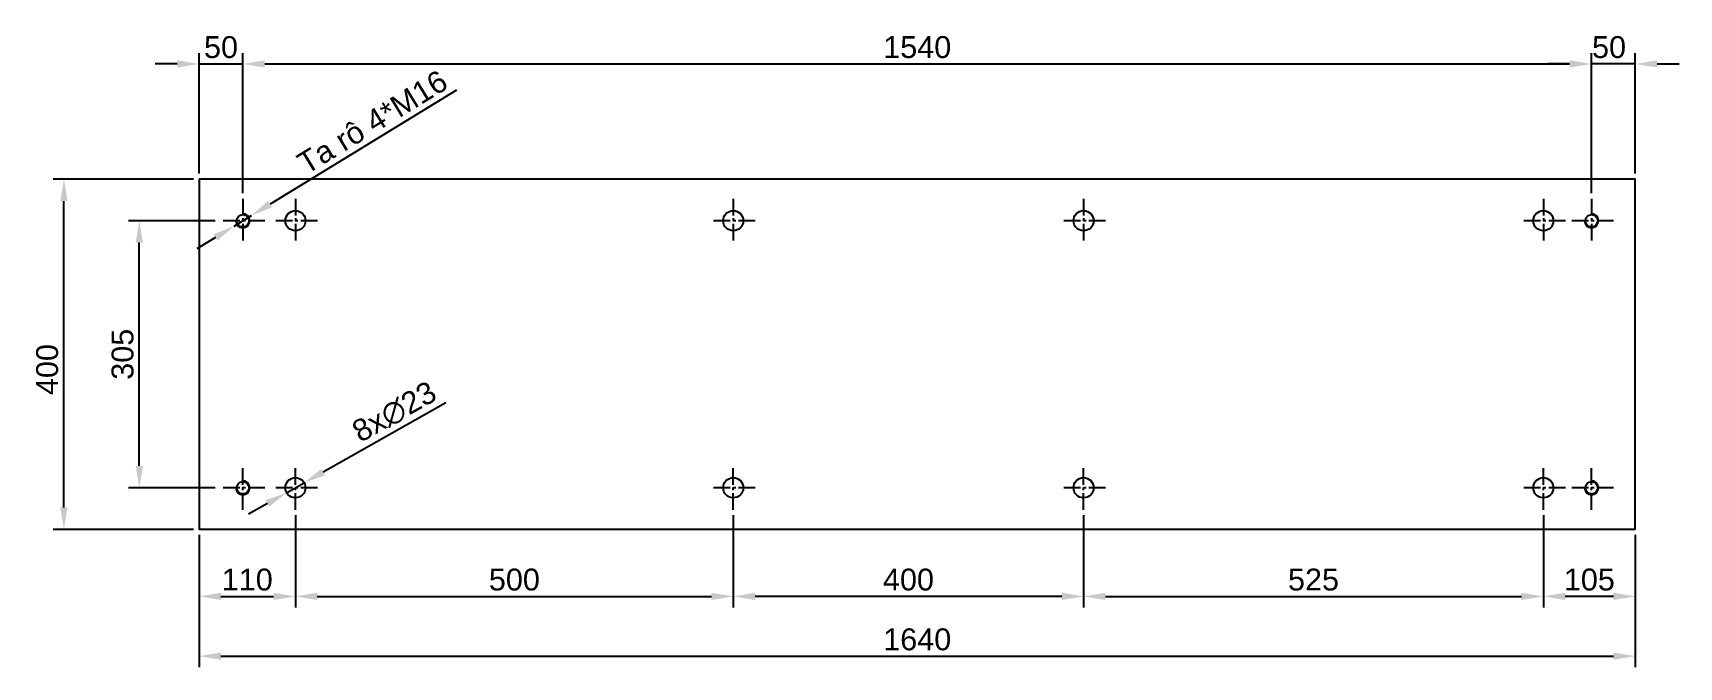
# Model space of a CAD drawing. Header units: millimetres. Extents: x -19541 to 104079, y -3200 to 10399.
# Drawn here: x -17449 to -15569, y 3960 to 4685 of the extents above; entities that cross this region are included whole.
import ezdxf

# ---------------------------------------------------------------- set-up
doc = ezdxf.new("R2010")
doc.units = ezdxf.units.MM
doc.linetypes.add('CENTER2', pattern=[28.575, 19.05, -3.175, 3.175, -3.175])
doc.layers.add('KTHUOC', color=2, linetype='Continuous')
doc.layers.add('TK2', color=251, linetype='Continuous')
doc.styles.get("Standard").update_dxf_attribs({"font": 'arial.ttf'})
doc.dimstyles.new('ISO-25', dxfattribs={"dimscale": 10, "dimtxt": 2.5, "dimasz": 2.5, "dimexe": 1.25, "dimexo": 0.625, "dimtad": 1, "dimtxsty": 'Standard', "dimcen": 2.5, "dimadec": 0, "dimazin": 0, "dimtfac": 1, "dimtmove": 0, "dimatfit": 3, "dimfxl": 1, "dimarcsym": 0})

# ---------------------------------------------------------------- blocks, each defined once
blk = doc.blocks.new('*D101')
at = {"color": 0, "lineweight": -2, "transparency": 16777216}
for p, q in [((-17149.1, 4133.9), (-17149.1, 4028.7)), ((-17259.1, 4111.6), (-17259.1, 4028.7)), ((-17234.1, 4041.2), (-17174.1, 4041.2))]:
    blk.add_line(p, q, dxfattribs=at)
at = {"color": 0, "transparency": 16777216}
for points in [[(-17234.1, 4045.4), (-17234.1, 4037.1), (-17259.1, 4041.2)], [(-17174.1, 4045.4), (-17174.1, 4037.1), (-17149.1, 4041.2)]]:
    blk.add_solid(points, dxfattribs=at)
at = {"layer": 'Defpoints', "color": 0, "transparency": 16777216}
for p in [(-17149.1, 4140.2), (-17259.1, 4117.8), (-17149.1, 4041.2)]:
    blk.add_point(p, dxfattribs=at)
at = {"color": 0, "transparency": 16777216, "insert": (-17204.1, 4060.3), "char_height": 25, "attachment_point": 5}
blk.add_mtext('110', dxfattribs=at)
blk = doc.blocks.new('*D102')
at = {"color": 0, "lineweight": -2, "transparency": 16777216}
for p, q in [((-17149.1, 4133.9), (-17149.1, 4028.7)), ((-16649.1, 4133.9), (-16649.1, 4028.7)), ((-17124.1, 4041.2), (-16674.1, 4041.2))]:
    blk.add_line(p, q, dxfattribs=at)
at = {"color": 0, "transparency": 16777216}
for points in [[(-17124.1, 4045.4), (-17124.1, 4037.1), (-17149.1, 4041.2)], [(-16674.1, 4045.4), (-16674.1, 4037.1), (-16649.1, 4041.2)]]:
    blk.add_solid(points, dxfattribs=at)
at = {"layer": 'Defpoints', "color": 0, "transparency": 16777216}
for p in [(-17149.1, 4140.2), (-16649.1, 4140.2), (-16649.1, 4041.2)]:
    blk.add_point(p, dxfattribs=at)
at = {"color": 0, "transparency": 16777216, "insert": (-16899.1, 4060.3), "char_height": 25, "attachment_point": 5}
blk.add_mtext('500', dxfattribs=at)
blk = doc.blocks.new('*D103')
at = {"color": 0, "lineweight": -2, "transparency": 16777216}
for p, q in [((-16249.1, 4133.9), (-16249.1, 4028.7)), ((-15724.1, 4133.9), (-15724.1, 4028.7)), ((-16224.1, 4041.2), (-15749.1, 4041.2))]:
    blk.add_line(p, q, dxfattribs=at)
at = {"color": 0, "transparency": 16777216}
for points in [[(-16224.1, 4045.4), (-16224.1, 4037.1), (-16249.1, 4041.2)], [(-15749.1, 4045.4), (-15749.1, 4037.1), (-15724.1, 4041.2)]]:
    blk.add_solid(points, dxfattribs=at)
at = {"layer": 'Defpoints', "color": 0, "transparency": 16777216}
for p in [(-16249.1, 4140.2), (-15724.1, 4140.2), (-15724.1, 4041.2)]:
    blk.add_point(p, dxfattribs=at)
at = {"color": 0, "transparency": 16777216, "insert": (-15986.6, 4060.3), "char_height": 25, "attachment_point": 5}
blk.add_mtext('525', dxfattribs=at)
blk = doc.blocks.new('*D93')
at = {"color": 0, "lineweight": -2, "transparency": 16777216}
for p, q in [((-17259.1, 4111.6), (-17259.1, 3960.5)), ((-15619.1, 4111.6), (-15619.1, 3960.5)), ((-17234.1, 3973), (-15644.1, 3973))]:
    blk.add_line(p, q, dxfattribs=at)
at = {"color": 0, "transparency": 16777216}
for points in [[(-17234.1, 3977.1), (-17234.1, 3968.8), (-17259.1, 3973)], [(-15644.1, 3977.1), (-15644.1, 3968.8), (-15619.1, 3973)]]:
    blk.add_solid(points, dxfattribs=at)
at = {"layer": 'Defpoints', "color": 0, "transparency": 16777216}
for p in [(-17259.1, 4117.8), (-15619.1, 4117.8), (-15619.1, 3973)]:
    blk.add_point(p, dxfattribs=at)
at = {"color": 0, "transparency": 16777216, "insert": (-16439.1, 3992), "char_height": 25, "attachment_point": 5}
blk.add_mtext('1640', dxfattribs=at)
blk = doc.blocks.new('*D94')
at = {"color": 0, "lineweight": -2, "transparency": 16777216}
for p, q in [((-17240.6, 4470.3), (-17339.9, 4470.3)), ((-17327.4, 4190.3), (-17327.4, 4445.3)), ((-17240.6, 4165.3), (-17339.9, 4165.3))]:
    blk.add_line(p, q, dxfattribs=at)
at = {"color": 0, "transparency": 16777216}
for points in [[(-17331.5, 4445.3), (-17323.2, 4445.3), (-17327.4, 4470.3)], [(-17331.5, 4190.3), (-17323.2, 4190.3), (-17327.4, 4165.3)]]:
    blk.add_solid(points, dxfattribs=at)
at = {"layer": 'Defpoints', "color": 0, "transparency": 16777216}
for p in [(-17327.4, 4470.3), (-17234.3, 4470.3), (-17234.3, 4165.3)]:
    blk.add_point(p, dxfattribs=at)
at = {"color": 0, "transparency": 16777216, "insert": (-17346.4, 4317.8), "char_height": 25, "attachment_point": 5, "rotation": 90}
blk.add_mtext('305', dxfattribs=at)
blk = doc.blocks.new('*D104')
at = {"color": 0, "lineweight": -2, "transparency": 16777216}
for p, q in [((-17265.4, 4517.8), (-17425.9, 4517.8)), ((-17413.4, 4142.8), (-17413.4, 4492.8)), ((-17265.4, 4117.8), (-17425.9, 4117.8))]:
    blk.add_line(p, q, dxfattribs=at)
at = {"color": 0, "transparency": 16777216}
for points in [[(-17417.6, 4492.8), (-17409.3, 4492.8), (-17413.4, 4517.8)], [(-17417.6, 4142.8), (-17409.3, 4142.8), (-17413.4, 4117.8)]]:
    blk.add_solid(points, dxfattribs=at)
at = {"layer": 'Defpoints', "color": 0, "transparency": 16777216}
for p in [(-17413.4, 4517.8), (-17259.1, 4517.8), (-17259.1, 4117.8)]:
    blk.add_point(p, dxfattribs=at)
at = {"color": 0, "transparency": 16777216, "insert": (-17432.5, 4300.3), "char_height": 25, "attachment_point": 5, "rotation": 90}
blk.add_mtext('400', dxfattribs=at)
blk = doc.blocks.new('*D95')
at = {"color": 0, "lineweight": -2, "transparency": 16777216}
for p, q in [((-16977.4, 4262.2), (-17117.4, 4183.3)), ((-17159.2, 4159.7), (-17139.1, 4171)), ((-17180.9, 4147.4), (-17202.7, 4135.1))]:
    blk.add_line(p, q, dxfattribs=at)
at = {"color": 0, "transparency": 16777216}
for points in [[(-17119.4, 4186.9), (-17115.3, 4179.6), (-17139.1, 4171)], [(-17183, 4151), (-17178.9, 4143.8), (-17159.2, 4159.7)]]:
    blk.add_solid(points, dxfattribs=at)
at = {"layer": 'Defpoints', "color": 0, "transparency": 16777216}
for p in [(-17159.2, 4159.7), (-17139.1, 4171)]:
    blk.add_point(p, dxfattribs=at)
at = {"color": 0, "transparency": 16777216, "insert": (-17036, 4251.8), "char_height": 25, "attachment_point": 5, "rotation": 29.4331}
blk.add_mtext('8x∅23', dxfattribs=at)
blk = doc.blocks.new('*D96')
at = {"color": 0, "lineweight": -2, "transparency": 16777216}
for p, q in [((-17259.1, 4524.1), (-17259.1, 4661.9)), ((-17209.1, 4501.8), (-17209.1, 4661.9)), ((-17284.1, 4649.4), (-17309.1, 4649.4)), ((-17259.1, 4649.4), (-17209.1, 4649.4)), ((-17184.1, 4649.4), (-17159.1, 4649.4))]:
    blk.add_line(p, q, dxfattribs=at)
at = {"color": 0, "transparency": 16777216}
for points in [[(-17284.1, 4653.6), (-17284.1, 4645.3), (-17259.1, 4649.4)], [(-17184.1, 4653.6), (-17184.1, 4645.3), (-17209.1, 4649.4)]]:
    blk.add_solid(points, dxfattribs=at)
at = {"layer": 'Defpoints', "color": 0, "transparency": 16777216}
for p in [(-17209.1, 4649.4), (-17259.1, 4517.8), (-17209.1, 4495.5)]:
    blk.add_point(p, dxfattribs=at)
at = {"color": 0, "transparency": 16777216, "insert": (-17234.1, 4668.5), "char_height": 25, "attachment_point": 5}
blk.add_mtext('50', dxfattribs=at)
blk = doc.blocks.new('*D97')
at = {"color": 0, "lineweight": -2, "transparency": 16777216}
for p, q in [((-17209.1, 4501.8), (-17209.1, 4661.9)), ((-15669.1, 4524.1), (-15669.1, 4661.9)), ((-17184.1, 4649.4), (-15694.1, 4649.4))]:
    blk.add_line(p, q, dxfattribs=at)
at = {"color": 0, "transparency": 16777216}
for points in [[(-17184.1, 4653.6), (-17184.1, 4645.3), (-17209.1, 4649.4)], [(-15694.1, 4653.6), (-15694.1, 4645.3), (-15669.1, 4649.4)]]:
    blk.add_solid(points, dxfattribs=at)
at = {"layer": 'Defpoints', "color": 0, "transparency": 16777216}
for p in [(-15669.1, 4649.4), (-15669.1, 4517.8), (-17209.1, 4495.5)]:
    blk.add_point(p, dxfattribs=at)
at = {"color": 0, "transparency": 16777216, "insert": (-16439.1, 4668.5), "char_height": 25, "attachment_point": 5}
blk.add_mtext('1540', dxfattribs=at)
blk = doc.blocks.new('*D98')
at = {"color": 0, "lineweight": -2, "transparency": 16777216}
for p, q in [((-15669.1, 4501.8), (-15669.1, 4661.9)), ((-15619.1, 4524.1), (-15619.1, 4661.9)), ((-15694.1, 4649.4), (-15719.1, 4649.4)), ((-15619.1, 4649.4), (-15669.1, 4649.4)), ((-15594.1, 4649.4), (-15569.1, 4649.4))]:
    blk.add_line(p, q, dxfattribs=at)
at = {"color": 0, "transparency": 16777216}
for points in [[(-15694.1, 4653.6), (-15694.1, 4645.3), (-15669.1, 4649.4)], [(-15594.1, 4653.6), (-15594.1, 4645.3), (-15619.1, 4649.4)]]:
    blk.add_solid(points, dxfattribs=at)
at = {"layer": 'Defpoints', "color": 0, "transparency": 16777216}
for p in [(-15669.1, 4649.4), (-15619.1, 4517.8), (-15669.1, 4495.5)]:
    blk.add_point(p, dxfattribs=at)
at = {"color": 0, "transparency": 16777216, "insert": (-15649.1, 4668.5), "char_height": 25, "attachment_point": 5}
blk.add_mtext('50', dxfattribs=at)
blk = doc.blocks.new('*D99')
at = {"color": 0, "lineweight": -2, "transparency": 16777216}
for p, q in [((-16965, 4619.6), (-17178, 4489.4)), ((-17219, 4464.3), (-17199.3, 4476.3)), ((-17240.3, 4451.3), (-17261.6, 4438.3))]:
    blk.add_line(p, q, dxfattribs=at)
at = {"color": 0, "transparency": 16777216}
for points in [[(-17180.2, 4492.9), (-17175.8, 4485.8), (-17199.3, 4476.3)], [(-17242.5, 4454.9), (-17238.1, 4447.7), (-17219, 4464.3)]]:
    blk.add_solid(points, dxfattribs=at)
at = {"layer": 'Defpoints', "color": 0, "transparency": 16777216}
for p in [(-17199.3, 4476.3), (-17219, 4464.3)]:
    blk.add_point(p, dxfattribs=at)
at = {"color": 0, "transparency": 16777216, "insert": (-17061.2, 4583.1), "char_height": 25, "attachment_point": 5, "rotation": 31.438}
blk.add_mtext('Ta rô 4*M16', dxfattribs=at)
blk = doc.blocks.new('*D100')
at = {"color": 0, "lineweight": -2, "transparency": 16777216}
for p, q in [((-16649.1, 4133.9), (-16649.1, 4028.7)), ((-16249.1, 4133.9), (-16249.1, 4028.7)), ((-16274.1, 4041.2), (-16624.1, 4041.2))]:
    blk.add_line(p, q, dxfattribs=at)
at = {"color": 0, "transparency": 16777216}
for points in [[(-16624.1, 4045.4), (-16624.1, 4037.1), (-16649.1, 4041.2)], [(-16274.1, 4045.4), (-16274.1, 4037.1), (-16249.1, 4041.2)]]:
    blk.add_solid(points, dxfattribs=at)
at = {"layer": 'Defpoints', "color": 0, "transparency": 16777216}
for p in [(-16649.1, 4140.2), (-16249.1, 4140.2), (-16649.1, 4041.2)]:
    blk.add_point(p, dxfattribs=at)
at = {"color": 0, "transparency": 16777216, "insert": (-16449.1, 4060.3), "char_height": 25, "attachment_point": 5}
blk.add_mtext('400', dxfattribs=at)
blk = doc.blocks.new('*D105')
at = {"color": 0, "lineweight": -2, "transparency": 16777216}
for p, q in [((-15724.1, 4133.9), (-15724.1, 4028.7)), ((-15619.1, 4111.6), (-15619.1, 4028.7)), ((-15644.1, 4041.2), (-15699.1, 4041.2))]:
    blk.add_line(p, q, dxfattribs=at)
at = {"color": 0, "transparency": 16777216}
for points in [[(-15699.1, 4045.4), (-15699.1, 4037.1), (-15724.1, 4041.2)], [(-15644.1, 4045.4), (-15644.1, 4037.1), (-15619.1, 4041.2)]]:
    blk.add_solid(points, dxfattribs=at)
at = {"layer": 'Defpoints', "color": 0, "transparency": 16777216}
for p in [(-15724.1, 4140.2), (-15619.1, 4117.8), (-15724.1, 4041.2)]:
    blk.add_point(p, dxfattribs=at)
at = {"color": 0, "transparency": 16777216, "insert": (-15671.6, 4060.3), "char_height": 25, "attachment_point": 5}
blk.add_mtext('105', dxfattribs=at)

msp = doc.modelspace()

# ---------------------------------------------------------------- linework, layer by layer
for centre in [(-17209.142, 4470.342), (-15669.142, 4470.342), (-17209.142, 4165.342), (-15669.142, 4165.342)]:
    msp.add_arc(centre, 8, 180, 90)
at = {"layer": 'KTHUOC', "color": 3}
msp.add_lwpolyline([(-17259.142, 4517.842), (-17259.142, 4117.842), (-15619.142, 4117.842), (-15619.142, 4517.842)], close=True, dxfattribs=at)
at = {"layer": 'KTHUOC'}
for centre, radius in [((-17209.142, 4470.342), 7), ((-17149.142, 4470.342), 11.5), ((-16649.142, 4470.342), 11.5), ((-16249.142, 4470.342), 11.5), ((-15724.142, 4470.342), 11.5), ((-15669.142, 4470.342), 7), ((-17149.142, 4165.342), 11.5), ((-16649.142, 4165.342), 11.5), ((-16249.142, 4165.342), 11.5), ((-15724.142, 4165.342), 11.5), ((-17209.142, 4165.342), 7), ((-15669.142, 4165.342), 7)]:
    msp.add_circle(centre, radius, dxfattribs=at)
at = {"layer": 'TK2', "linetype": 'CENTER2'}
for p, q in [((-17209.142, 4495.509), (-17209.142, 4445.175)), ((-17149.142, 4495.509), (-17149.142, 4445.175)), ((-16649.142, 4495.509), (-16649.142, 4445.175)), ((-16249.142, 4495.509), (-16249.142, 4445.175)), ((-15724.142, 4495.509), (-15724.142, 4445.175)), ((-15669.142, 4495.509), (-15669.142, 4445.175)), ((-17183.975, 4470.342), (-17234.309, 4470.342)), ((-17123.975, 4470.342), (-17174.309, 4470.342)), ((-16623.975, 4470.342), (-16674.309, 4470.342)), ((-16223.975, 4470.342), (-16274.309, 4470.342)), ((-15698.975, 4470.342), (-15749.309, 4470.342)), ((-15643.975, 4470.342), (-15694.309, 4470.342)), ((-17209.142, 4140.175), (-17209.142, 4190.509)), ((-17149.142, 4140.175), (-17149.142, 4190.509)), ((-16649.142, 4140.175), (-16649.142, 4190.509)), ((-16249.142, 4140.175), (-16249.142, 4190.509)), ((-15724.142, 4140.175), (-15724.142, 4190.509)), ((-15669.142, 4140.175), (-15669.142, 4190.509)), ((-17183.975, 4165.342), (-17234.309, 4165.342)), ((-17123.975, 4165.342), (-17174.309, 4165.342)), ((-16623.975, 4165.342), (-16674.309, 4165.342)), ((-16223.975, 4165.342), (-16274.309, 4165.342)), ((-15698.975, 4165.342), (-15749.309, 4165.342)), ((-15643.975, 4165.342), (-15694.309, 4165.342))]:
    msp.add_line(p, q, dxfattribs=at)

# ---------------------------------------------------------------- dimensions: what is measured, and where the dimension line sits
dim = msp.add_linear_dim(base=(-17209.142, 4649.445), p1=(-17259.142, 4517.842), p2=(-17209.142, 4495.509), dimstyle='ISO-25')
dim.commit()
dim.dimension.update_dxf_attribs({"geometry": '*D96', "text_midpoint": (-17234.142, 4649.445), "dimtype": 160})
for base, p1, p2, picture, middle in [((-15669.142, 4649.445), (-17209.142, 4495.509), (-15669.142, 4517.842), '*D97', (-16439.142, 4668.459)), ((-16649.142, 4041.239), (-17149.142, 4140.175), (-16649.142, 4140.175), '*D102', (-16899.142, 4060.253)), ((-15724.142, 4041.239), (-16249.142, 4140.175), (-15724.142, 4140.175), '*D103', (-15986.642, 4060.253))]:
    dim = msp.add_linear_dim(base=base, p1=p1, p2=p2, dimstyle='ISO-25', override={"dimtmove": 1})
    dim.commit()
    dim.dimension.update_dxf_attribs({"geometry": picture, "text_midpoint": middle})
dim = msp.add_linear_dim(base=(-15669.142, 4649.445), p1=(-15619.142, 4517.842), p2=(-15669.142, 4495.509), dimstyle='ISO-25', override={"dimtmove": 1})
dim.commit()
dim.dimension.update_dxf_attribs({"geometry": '*D98', "text_midpoint": (-15649.142, 4649.445), "dimtype": 160})
for p1, p2, text, picture, middle in [((-17218.954, 4464.344), (-17199.33, 4476.34), 'Ta rô 4*M16', '*D99', (-17051.301, 4566.832)), ((-17159.158, 4159.691), (-17139.126, 4170.993), '8x<>', '*D95', (-17026.359, 4234.62))]:
    dim = msp.add_diameter_dim_2p(p1=p1, p2=p2, text=text, dimstyle='ISO-25')
    dim.commit()
    dim.dimension.update_dxf_attribs({"geometry": picture, "text_midpoint": middle, "dimtype": 163})
dim = msp.add_linear_dim(base=(-17413.436, 4517.842), p1=(-17259.142, 4117.842), p2=(-17259.142, 4517.842), angle=90, dimstyle='ISO-25')
dim.commit()
dim.dimension.update_dxf_attribs({"geometry": '*D104', "text_midpoint": (-17413.436, 4300.342), "dimtype": 160})
dim = msp.add_linear_dim(base=(-17327.376, 4470.342), p1=(-17234.309, 4165.342), p2=(-17234.309, 4470.342), angle=90, dimstyle='ISO-25')
dim.commit()
dim.dimension.update_dxf_attribs({"geometry": '*D94', "text_midpoint": (-17346.398, 4317.842)})
for base, p2, picture, middle in [((-17149.142, 4041.239), (-17149.142, 4140.175), '*D101', (-17204.142, 4060.253)), ((-15619.142, 3972.974), (-15619.142, 4117.842), '*D93', (-16439.142, 3991.989))]:
    dim = msp.add_linear_dim(base=base, p1=(-17259.142, 4117.842), p2=p2, dimstyle='ISO-25')
    dim.commit()
    dim.dimension.update_dxf_attribs({"geometry": picture, "text_midpoint": middle})
for base, p1, p2, picture, middle in [((-16649.142, 4041.239), (-16249.142, 4140.175), (-16649.142, 4140.175), '*D100', (-16449.142, 4060.253)), ((-15724.142, 4041.239), (-15619.142, 4117.842), (-15724.142, 4140.175), '*D105', (-15671.642, 4060.253))]:
    dim = msp.add_linear_dim(base=base, p1=p1, p2=p2, angle=180, dimstyle='ISO-25', override={"dimtmove": 1})
    dim.commit()
    dim.dimension.update_dxf_attribs({"geometry": picture, "text_midpoint": middle})

doc.saveas('drawing.dxf')
